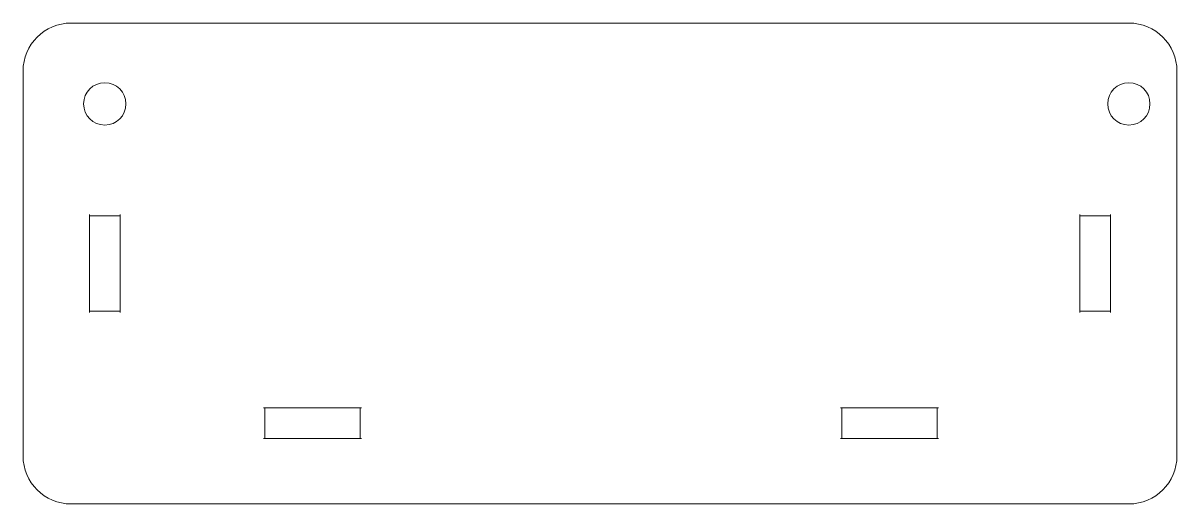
# Model space of a CAD drawing. Header units: millimetres. Extents: x 0 to 120, y 0 to 50.
import ezdxf

# ---------------------------------------------------------------- set-up
doc = ezdxf.new("R2010")
doc.units = ezdxf.units.MM
doc.layers.add('Panel', color=1, linetype='CONTINUOUS', lineweight=0)

msp = doc.modelspace()

# ---------------------------------------------------------------- linework, layer by layer
at = {"layer": 'Panel'}
for p, q in [((5, 50), (115, 50)), ((0, 5), (0, 45)), ((120, 45), (120, 5)), ((6.9, 19.9), (6.9, 30.1)), ((10.1, 30.1), (10.1, 19.9)), ((109.9, 30.1), (109.9, 19.9)), ((113.1, 19.9), (113.1, 30.1)), ((6.9, 29.95), (10.1, 29.95)), ((113.1, 29.95), (109.9, 29.95)), ((10.1, 20.05), (6.9, 20.05)), ((109.9, 20.05), (113.1, 20.05)), ((35.2, 10), (25, 10)), ((25.15, 10), (25.15, 6.8)), ((35.05, 6.8), (35.05, 10)), ((95.2, 10), (85, 10)), ((85.15, 10), (85.15, 6.8)), ((95.05, 6.8), (95.05, 10)), ((25, 6.8), (35.2, 6.8)), ((85, 6.8), (95.2, 6.8)), ((115, 0), (5, 0))]:
    msp.add_line(p, q, dxfattribs=at)
for centre in [(8.5, 41.6), (115, 41.6)]:
    msp.add_circle(centre, 2.2, dxfattribs=at)
for centre, start, end in [((5, 45), 90, 180), ((115, 45), 0, 90), ((5, 5), 180, 270), ((115, 5), 270, 0)]:
    msp.add_arc(centre, 5, start, end, dxfattribs=at)

doc.saveas('drawing.dxf')
